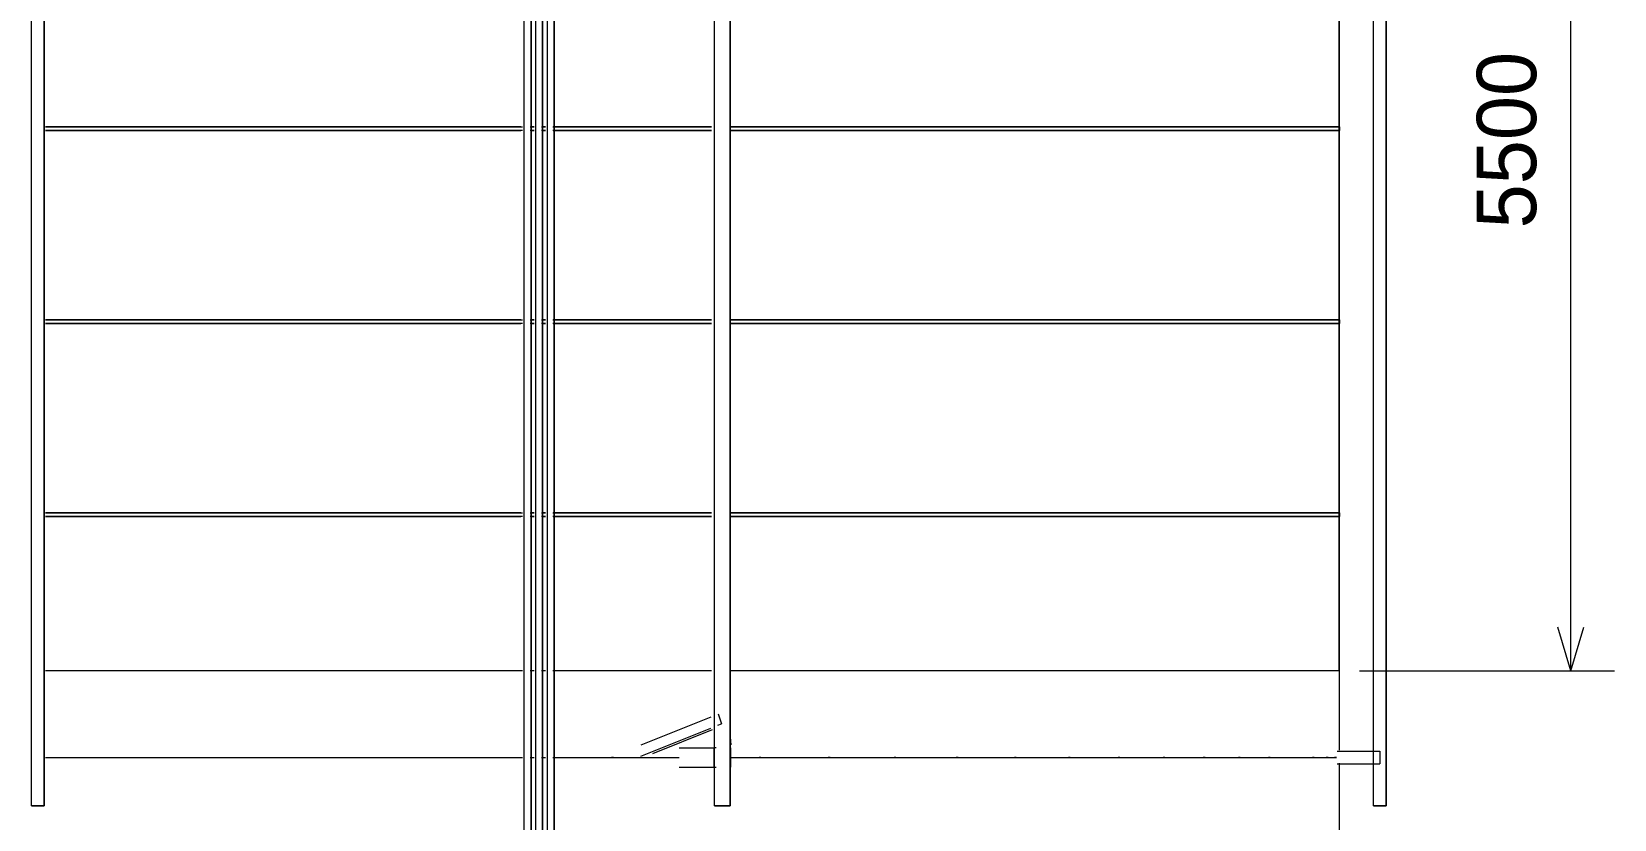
# Paper-space layout '02 Elevations and 3D' of a CAD drawing. Header units: millimetres. Extents: x 5 to 415, y 7 to 290.
# Drawn here: x 68.8 to 123.4, y 159.9 to 187.1 of the extents above; entities that cross this region are included whole.
import ezdxf
from ezdxf.enums import TextEntityAlignment as Align

# ---------------------------------------------------------------- set-up
doc = ezdxf.new("R2010")
doc.units = ezdxf.units.MM
doc.layers.add('DIMENSIONS', color=7, linetype='Continuous')
doc.layers.add('GEOMETRY', color=7, linetype='Continuous')

# ---------------------------------------------------------------- blocks, each defined once
blk = doc.blocks.new('SHEET_02')
at = {"layer": 'DIMENSIONS', "lineweight": 13}
for p, q in [((121.939, 165), (121.939, 201.667)), ((114.639, 165), (123.439, 165))]:
    blk.add_line(p, q, dxfattribs=at)
at = {"layer": 'DIMENSIONS', "lineweight": 15}
for q in [(121.489, 166.5), (122.389, 166.5)]:
    blk.add_line((121.939, 165), q, dxfattribs=at)
at = {"layer": 'GEOMETRY', "lineweight": 13}
for p, q in [((92.903, 160.333), (92.903, 218.333)), ((115.122, 160.333), (115.122, 215)), ((85.795, 55.333), (85.795, 203.333)), ((86.029, 203.333), (86.029, 55.333)), ((86.029, 55.333), (86.029, 203.333)), ((86.196, 55.333), (86.196, 203.333)), ((86.429, 203.333), (86.429, 55.333)), ((86.429, 55.333), (86.429, 203.333)), ((86.596, 55.333), (86.596, 203.333)), ((86.829, 203.333), (86.829, 55.333)), ((86.829, 55.333), (86.829, 203.333)), ((68.783, 160.333), (68.783, 203.006)), ((69.217, 203.006), (69.217, 160.333)), ((69.217, 160.333), (69.217, 203.006)), ((115.556, 203.006), (115.556, 160.333)), ((115.556, 160.333), (115.556, 203.006)), ((113.932, 165), (113.932, 200.667)), ((113.939, 200.667), (113.939, 165)), ((92.903, 188.797), (92.903, 160.333)), ((92.369, 160.333), (92.369, 187.724)), ((71.94, 183.787), (69.261, 183.787)), ((69.261, 183.787), (71.939, 183.787)), ((69.261, 183.667), (71.94, 183.667)), ((71.939, 183.667), (69.261, 183.667)), ((71.939, 183.787), (74.866, 183.787)), ((74.866, 183.667), (71.939, 183.667)), ((74.867, 183.787), (71.94, 183.787)), ((71.94, 183.667), (74.867, 183.667)), ((74.866, 183.787), (77.767, 183.787)), ((77.767, 183.667), (74.866, 183.667)), ((77.77, 183.787), (74.867, 183.787)), ((74.867, 183.667), (77.77, 183.667)), ((77.767, 183.787), (80.631, 183.787)), ((80.631, 183.667), (77.767, 183.667)), ((80.635, 183.787), (77.77, 183.787)), ((77.77, 183.667), (80.635, 183.667)), ((80.631, 183.787), (83.445, 183.787)), ((83.445, 183.667), (80.631, 183.667)), ((83.449, 183.787), (80.635, 183.787)), ((80.635, 183.667), (83.449, 183.667)), ((83.445, 183.787), (85.739, 183.787)), ((85.739, 183.667), (83.445, 183.667)), ((85.678, 183.787), (83.449, 183.787)), ((83.449, 183.667), (85.678, 183.667)), ((86.001, 183.787), (86.132, 183.787)), ((86.132, 183.667), (86.001, 183.667)), ((86.137, 183.787), (86.006, 183.787)), ((86.006, 183.667), (86.137, 183.667)), ((86.393, 183.787), (86.524, 183.787)), ((86.524, 183.667), (86.393, 183.667)), ((86.529, 183.787), (86.399, 183.787)), ((86.399, 183.667), (86.529, 183.667)), ((86.785, 183.787), (88.876, 183.787)), ((88.876, 183.667), (86.785, 183.667)), ((88.882, 183.787), (86.791, 183.787)), ((86.791, 183.667), (88.882, 183.667)), ((88.876, 183.787), (91.469, 183.787)), ((91.469, 183.667), (88.876, 183.667)), ((91.476, 183.787), (88.882, 183.787)), ((88.882, 183.667), (91.476, 183.667)), ((91.469, 183.787), (92.258, 183.787)), ((92.258, 183.667), (91.469, 183.667)), ((92.265, 183.787), (91.476, 183.787)), ((91.476, 183.667), (92.265, 183.667)), ((92.915, 183.787), (93.967, 183.787)), ((93.967, 183.667), (92.915, 183.667)), ((93.974, 183.787), (92.922, 183.787)), ((92.922, 183.667), (93.974, 183.667)), ((93.967, 183.787), (96.357, 183.787)), ((96.357, 183.667), (93.967, 183.667)), ((96.365, 183.787), (93.974, 183.787)), ((93.974, 183.667), (96.365, 183.667)), ((96.357, 183.787), (98.63, 183.787)), ((98.63, 183.667), (96.357, 183.667)), ((98.639, 183.787), (96.365, 183.787)), ((96.365, 183.667), (98.639, 183.667)), ((98.63, 183.787), (100.777, 183.787)), ((100.777, 183.667), (98.63, 183.667)), ((100.786, 183.787), (98.639, 183.787)), ((98.639, 183.667), (100.786, 183.667)), ((100.777, 183.787), (102.787, 183.787)), ((102.787, 183.667), (100.777, 183.667)), ((102.797, 183.787), (100.786, 183.787)), ((100.786, 183.667), (102.797, 183.667)), ((102.787, 183.787), (104.652, 183.787)), ((104.652, 183.667), (102.787, 183.667)), ((104.663, 183.787), (102.797, 183.787)), ((102.797, 183.667), (104.663, 183.667)), ((104.652, 183.787), (106.365, 183.787)), ((106.365, 183.667), (104.652, 183.667)), ((106.376, 183.787), (104.663, 183.787)), ((104.663, 183.667), (106.376, 183.667)), ((106.365, 183.787), (107.918, 183.787)), ((107.918, 183.667), (106.365, 183.667)), ((107.93, 183.787), (106.376, 183.787)), ((106.376, 183.667), (107.93, 183.667)), ((107.918, 183.787), (109.305, 183.787)), ((109.305, 183.667), (107.918, 183.667)), ((109.316, 183.787), (107.93, 183.787)), ((107.93, 183.667), (109.316, 183.667)), ((109.305, 183.787), (110.518, 183.787)), ((110.518, 183.667), (109.305, 183.667)), ((110.531, 183.787), (109.316, 183.787)), ((109.316, 183.667), (110.531, 183.667)), ((110.518, 183.787), (111.554, 183.787)), ((111.554, 183.667), (110.518, 183.667)), ((111.567, 183.787), (110.531, 183.787)), ((110.531, 183.667), (111.567, 183.667)), ((111.554, 183.787), (112.408, 183.787)), ((112.408, 183.667), (111.554, 183.667)), ((112.421, 183.787), (111.567, 183.787)), ((111.567, 183.667), (112.421, 183.667)), ((112.408, 183.787), (113.075, 183.787)), ((113.075, 183.667), (112.408, 183.667)), ((113.089, 183.787), (112.421, 183.787)), ((112.421, 183.667), (113.089, 183.667)), ((113.075, 183.787), (113.555, 183.787)), ((113.555, 183.667), (113.075, 183.667)), ((113.568, 183.787), (113.089, 183.787)), ((113.089, 183.667), (113.568, 183.667)), ((113.555, 183.787), (113.843, 183.787)), ((113.843, 183.667), (113.555, 183.667)), ((113.856, 183.787), (113.568, 183.787)), ((113.568, 183.667), (113.856, 183.667)), ((113.843, 183.787), (113.939, 183.787)), ((113.939, 183.667), (113.843, 183.667)), ((113.952, 183.787), (113.856, 183.787)), ((113.856, 183.667), (113.952, 183.667)), ((113.939, 183.667), (113.939, 183.787)), ((113.952, 183.787), (113.952, 183.667)), ((71.94, 177.12), (69.261, 177.12)), ((69.261, 177.12), (71.939, 177.12)), ((71.939, 177.12), (74.866, 177.12)), ((74.867, 177.12), (71.94, 177.12)), ((74.866, 177.12), (77.767, 177.12)), ((77.77, 177.12), (74.867, 177.12)), ((77.767, 177.12), (80.631, 177.12)), ((80.635, 177.12), (77.77, 177.12)), ((80.631, 177.12), (83.445, 177.12)), ((83.449, 177.12), (80.635, 177.12)), ((83.445, 177.12), (85.739, 177.12)), ((85.678, 177.12), (83.449, 177.12)), ((86.001, 177.12), (86.132, 177.12)), ((86.137, 177.12), (86.006, 177.12)), ((86.393, 177.12), (86.524, 177.12)), ((86.529, 177.12), (86.399, 177.12)), ((86.785, 177.12), (88.876, 177.12)), ((88.882, 177.12), (86.791, 177.12)), ((88.876, 177.12), (91.469, 177.12)), ((91.476, 177.12), (88.882, 177.12)), ((91.469, 177.12), (92.258, 177.12)), ((92.265, 177.12), (91.476, 177.12)), ((92.915, 177.12), (93.967, 177.12)), ((93.974, 177.12), (92.922, 177.12)), ((93.967, 177.12), (96.357, 177.12)), ((96.365, 177.12), (93.974, 177.12)), ((96.357, 177.12), (98.63, 177.12)), ((98.639, 177.12), (96.365, 177.12)), ((98.63, 177.12), (100.777, 177.12)), ((100.786, 177.12), (98.639, 177.12)), ((100.777, 177.12), (102.787, 177.12)), ((102.797, 177.12), (100.786, 177.12)), ((102.787, 177.12), (104.652, 177.12)), ((104.663, 177.12), (102.797, 177.12)), ((104.652, 177.12), (106.365, 177.12)), ((106.376, 177.12), (104.663, 177.12)), ((106.365, 177.12), (107.918, 177.12)), ((107.93, 177.12), (106.376, 177.12)), ((107.918, 177.12), (109.305, 177.12)), ((109.316, 177.12), (107.93, 177.12)), ((109.305, 177.12), (110.518, 177.12)), ((110.531, 177.12), (109.316, 177.12)), ((110.518, 177.12), (111.554, 177.12)), ((111.567, 177.12), (110.531, 177.12)), ((111.554, 177.12), (112.408, 177.12)), ((112.421, 177.12), (111.567, 177.12)), ((112.408, 177.12), (113.075, 177.12)), ((113.089, 177.12), (112.421, 177.12)), ((113.075, 177.12), (113.555, 177.12)), ((113.568, 177.12), (113.089, 177.12)), ((113.555, 177.12), (113.843, 177.12)), ((113.856, 177.12), (113.568, 177.12)), ((113.843, 177.12), (113.939, 177.12)), ((113.952, 177.12), (113.856, 177.12)), ((113.939, 177), (113.939, 177.12)), ((113.952, 177.12), (113.952, 177)), ((69.261, 177), (71.94, 177)), ((71.939, 177), (69.261, 177)), ((74.866, 177), (71.939, 177)), ((71.94, 177), (74.867, 177)), ((77.767, 177), (74.866, 177)), ((74.867, 177), (77.77, 177)), ((80.631, 177), (77.767, 177)), ((77.77, 177), (80.635, 177)), ((83.445, 177), (80.631, 177)), ((80.635, 177), (83.449, 177)), ((85.739, 177), (83.445, 177)), ((83.449, 177), (85.678, 177)), ((86.132, 177), (86.001, 177)), ((86.006, 177), (86.137, 177)), ((86.524, 177), (86.393, 177)), ((86.399, 177), (86.529, 177)), ((88.876, 177), (86.785, 177)), ((86.791, 177), (88.882, 177)), ((91.469, 177), (88.876, 177)), ((88.882, 177), (91.476, 177)), ((92.258, 177), (91.469, 177)), ((91.476, 177), (92.265, 177)), ((93.967, 177), (92.915, 177)), ((92.922, 177), (93.974, 177)), ((96.357, 177), (93.967, 177)), ((93.974, 177), (96.365, 177)), ((98.63, 177), (96.357, 177)), ((96.365, 177), (98.639, 177)), ((100.777, 177), (98.63, 177)), ((98.639, 177), (100.786, 177)), ((102.787, 177), (100.777, 177)), ((100.786, 177), (102.797, 177)), ((104.652, 177), (102.787, 177)), ((102.797, 177), (104.663, 177)), ((106.365, 177), (104.652, 177)), ((104.663, 177), (106.376, 177)), ((107.918, 177), (106.365, 177)), ((106.376, 177), (107.93, 177)), ((109.305, 177), (107.918, 177)), ((107.93, 177), (109.316, 177)), ((110.518, 177), (109.305, 177)), ((109.316, 177), (110.531, 177)), ((111.554, 177), (110.518, 177)), ((110.531, 177), (111.567, 177)), ((112.408, 177), (111.554, 177)), ((111.567, 177), (112.421, 177)), ((113.075, 177), (112.408, 177)), ((112.421, 177), (113.089, 177)), ((113.555, 177), (113.075, 177)), ((113.089, 177), (113.568, 177)), ((113.843, 177), (113.555, 177)), ((113.568, 177), (113.856, 177)), ((113.939, 177), (113.843, 177)), ((113.856, 177), (113.952, 177)), ((71.94, 170.453), (69.261, 170.453)), ((69.261, 170.453), (71.939, 170.453)), ((69.261, 170.333), (71.94, 170.333)), ((71.939, 170.333), (69.261, 170.333)), ((71.939, 170.453), (74.866, 170.453)), ((74.866, 170.333), (71.939, 170.333)), ((74.867, 170.453), (71.94, 170.453)), ((71.94, 170.333), (74.867, 170.333)), ((74.866, 170.453), (77.767, 170.453)), ((77.767, 170.333), (74.866, 170.333)), ((77.77, 170.453), (74.867, 170.453)), ((74.867, 170.333), (77.77, 170.333)), ((77.767, 170.453), (80.631, 170.453)), ((80.631, 170.333), (77.767, 170.333)), ((80.635, 170.453), (77.77, 170.453)), ((77.77, 170.333), (80.635, 170.333)), ((80.631, 170.453), (83.445, 170.453)), ((83.445, 170.333), (80.631, 170.333)), ((83.449, 170.453), (80.635, 170.453)), ((80.635, 170.333), (83.449, 170.333)), ((83.445, 170.453), (85.739, 170.453)), ((85.739, 170.333), (83.445, 170.333)), ((85.678, 170.453), (83.449, 170.453)), ((83.449, 170.333), (85.678, 170.333)), ((86.001, 170.453), (86.132, 170.453)), ((86.132, 170.333), (86.001, 170.333)), ((86.137, 170.453), (86.006, 170.453)), ((86.006, 170.333), (86.137, 170.333)), ((86.393, 170.453), (86.524, 170.453)), ((86.524, 170.333), (86.393, 170.333)), ((86.529, 170.453), (86.399, 170.453)), ((86.399, 170.333), (86.529, 170.333)), ((86.785, 170.453), (88.876, 170.453)), ((88.876, 170.333), (86.785, 170.333)), ((88.882, 170.453), (86.791, 170.453)), ((86.791, 170.333), (88.882, 170.333)), ((88.876, 170.453), (91.469, 170.453)), ((91.469, 170.333), (88.876, 170.333)), ((91.476, 170.453), (88.882, 170.453)), ((88.882, 170.333), (91.476, 170.333)), ((91.469, 170.453), (92.258, 170.453)), ((92.258, 170.333), (91.469, 170.333)), ((92.265, 170.453), (91.476, 170.453)), ((91.476, 170.333), (92.265, 170.333)), ((92.915, 170.453), (93.967, 170.453)), ((93.967, 170.333), (92.915, 170.333)), ((93.974, 170.453), (92.922, 170.453)), ((92.922, 170.333), (93.974, 170.333)), ((93.967, 170.453), (96.357, 170.453)), ((96.357, 170.333), (93.967, 170.333)), ((96.365, 170.453), (93.974, 170.453)), ((93.974, 170.333), (96.365, 170.333)), ((96.357, 170.453), (98.63, 170.453)), ((98.63, 170.333), (96.357, 170.333)), ((98.639, 170.453), (96.365, 170.453)), ((96.365, 170.333), (98.639, 170.333)), ((98.63, 170.453), (100.777, 170.453)), ((100.777, 170.333), (98.63, 170.333)), ((100.786, 170.453), (98.639, 170.453)), ((98.639, 170.333), (100.786, 170.333)), ((100.777, 170.453), (102.787, 170.453)), ((102.787, 170.333), (100.777, 170.333)), ((102.797, 170.453), (100.786, 170.453)), ((100.786, 170.333), (102.797, 170.333)), ((102.787, 170.453), (104.652, 170.453)), ((104.652, 170.333), (102.787, 170.333)), ((104.663, 170.453), (102.797, 170.453)), ((102.797, 170.333), (104.663, 170.333)), ((104.652, 170.453), (106.365, 170.453)), ((106.365, 170.333), (104.652, 170.333)), ((106.376, 170.453), (104.663, 170.453)), ((104.663, 170.333), (106.376, 170.333)), ((106.365, 170.453), (107.918, 170.453)), ((107.918, 170.333), (106.365, 170.333)), ((107.93, 170.453), (106.376, 170.453)), ((106.376, 170.333), (107.93, 170.333)), ((107.918, 170.453), (109.305, 170.453)), ((109.305, 170.333), (107.918, 170.333)), ((109.316, 170.453), (107.93, 170.453)), ((107.93, 170.333), (109.316, 170.333)), ((109.305, 170.453), (110.518, 170.453)), ((110.518, 170.333), (109.305, 170.333)), ((110.531, 170.453), (109.316, 170.453)), ((109.316, 170.333), (110.531, 170.333)), ((110.518, 170.453), (111.554, 170.453)), ((111.554, 170.333), (110.518, 170.333)), ((111.567, 170.453), (110.531, 170.453)), ((110.531, 170.333), (111.567, 170.333)), ((111.554, 170.453), (112.408, 170.453)), ((112.408, 170.333), (111.554, 170.333)), ((112.421, 170.453), (111.567, 170.453)), ((111.567, 170.333), (112.421, 170.333)), ((112.408, 170.453), (113.075, 170.453)), ((113.075, 170.333), (112.408, 170.333)), ((113.089, 170.453), (112.421, 170.453)), ((112.421, 170.333), (113.089, 170.333)), ((113.075, 170.453), (113.555, 170.453)), ((113.555, 170.333), (113.075, 170.333)), ((113.568, 170.453), (113.089, 170.453)), ((113.089, 170.333), (113.568, 170.333)), ((113.555, 170.453), (113.843, 170.453)), ((113.843, 170.333), (113.555, 170.333)), ((113.856, 170.453), (113.568, 170.453)), ((113.568, 170.333), (113.856, 170.333)), ((113.843, 170.453), (113.939, 170.453)), ((113.939, 170.333), (113.843, 170.333)), ((113.952, 170.453), (113.856, 170.453)), ((113.856, 170.333), (113.952, 170.333)), ((113.939, 170.333), (113.939, 170.453)), ((113.952, 170.453), (113.952, 170.333)), ((71.939, 165), (69.261, 165)), ((71.939, 165), (69.261, 165)), ((74.866, 165), (71.939, 165)), ((74.865, 165), (71.939, 165)), ((77.766, 165), (74.865, 165)), ((77.767, 165), (74.866, 165)), ((80.629, 165), (77.766, 165)), ((80.631, 165), (77.767, 165)), ((83.443, 165), (80.629, 165)), ((83.445, 165), (80.631, 165)), ((85.736, 165), (83.443, 165)), ((85.739, 165), (83.445, 165)), ((86.129, 165), (85.998, 165)), ((86.132, 165), (86.001, 165)), ((86.521, 165), (86.391, 165)), ((86.524, 165), (86.393, 165)), ((88.873, 165), (86.783, 165)), ((88.876, 165), (86.785, 165)), ((91.466, 165), (88.873, 165)), ((91.469, 165), (88.876, 165)), ((92.255, 165), (91.466, 165)), ((92.258, 165), (91.469, 165)), ((93.963, 165), (92.912, 165)), ((93.967, 165), (92.915, 165)), ((96.353, 165), (93.963, 165)), ((96.357, 165), (93.967, 165)), ((98.626, 165), (96.353, 165)), ((98.63, 165), (96.357, 165)), ((100.772, 165), (98.626, 165)), ((100.777, 165), (98.63, 165)), ((102.782, 165), (100.772, 165)), ((102.787, 165), (100.777, 165)), ((104.647, 165), (102.782, 165)), ((104.652, 165), (102.787, 165)), ((106.36, 165), (104.647, 165)), ((106.365, 165), (104.652, 165)), ((107.913, 165), (106.36, 165)), ((107.918, 165), (106.365, 165)), ((109.299, 165), (107.913, 165)), ((109.305, 165), (107.918, 165)), ((110.512, 165), (109.299, 165)), ((110.518, 165), (109.305, 165)), ((111.548, 165), (110.512, 165)), ((111.554, 165), (110.518, 165)), ((112.401, 165), (111.548, 165)), ((112.408, 165), (111.554, 165)), ((113.069, 165), (112.401, 165)), ((113.075, 165), (112.408, 165)), ((113.548, 165), (113.069, 165)), ((113.555, 165), (113.075, 165)), ((113.836, 165), (113.548, 165)), ((113.843, 165), (113.555, 165)), ((113.932, 165), (113.836, 165)), ((113.939, 165), (113.843, 165)), ((113.939, 165), (113.939, 162.255)), ((92.496, 163.506), (92.604, 163.16)), ((89.817, 162.045), (92.241, 163.015)), ((89.831, 162.44), (92.254, 163.409)), ((90.232, 162.142), (92.291, 162.967)), ((92.483, 163.112), (92.604, 163.16)), ((91.147, 162.333), (92.347, 162.333)), ((92.42, 162.333), (92.347, 162.333)), ((92.347, 162.333), (92.347, 161.667)), ((92.901, 162.706), (92.927, 162.44)), ((92.925, 161.667), (92.925, 162.333)), ((69.217, 161.783), (69.217, 162.217)), ((69.261, 162), (71.939, 162)), ((71.939, 162), (74.866, 162)), ((74.866, 162), (77.767, 162)), ((77.767, 162), (80.631, 162)), ((80.631, 162), (83.445, 162)), ((83.445, 162), (85.739, 162)), ((86.001, 162), (86.132, 162)), ((86.393, 162), (86.524, 162)), ((86.785, 162), (88.876, 162)), ((88.876, 162), (88.813, 162)), ((88.876, 162), (91.145, 162)), ((92.923, 162.094), (92.903, 162.294)), ((92.915, 162), (93.967, 162)), ((93.967, 162), (93.903, 162)), ((93.967, 162), (96.357, 162)), ((96.357, 162), (96.294, 162)), ((96.357, 162), (98.63, 162)), ((98.63, 162), (98.567, 162)), ((98.63, 162), (100.777, 162)), ((100.777, 162), (100.713, 162)), ((100.777, 162), (102.787, 162)), ((102.787, 162), (102.724, 162)), ((102.787, 162), (104.652, 162)), ((104.652, 162), (104.589, 162)), ((104.652, 162), (106.365, 162)), ((106.365, 162), (106.302, 162)), ((106.365, 162), (107.918, 162)), ((107.918, 162), (107.855, 162)), ((107.918, 162), (109.305, 162)), ((109.305, 162), (109.241, 162)), ((109.305, 162), (110.518, 162)), ((110.518, 162), (110.455, 162)), ((110.518, 162), (111.554, 162)), ((111.554, 162), (111.491, 162)), ((111.554, 162), (112.408, 162)), ((112.408, 162), (113.075, 162)), ((113.075, 162), (113.012, 162)), ((113.075, 162), (113.555, 162)), ((113.555, 162), (113.491, 162)), ((113.555, 162), (113.843, 162)), ((113.843, 162), (113.78, 162)), ((113.872, 162.217), (115.339, 162.217)), ((113.872, 161.783), (115.339, 161.783)), ((113.872, 161.783), (115.072, 161.783)), ((113.939, 161.809), (113.939, 159)), ((115.339, 162.217), (115.339, 161.783)), ((91.147, 161.667), (92.347, 161.667)), ((91.725, 161.667), (92.258, 161.667)), ((92.347, 161.667), (92.42, 161.667)), ((68.783, 160.333), (68.783, 160.396)), ((69.217, 160.333), (68.783, 160.333)), ((68.783, 160.333), (68.783, 160.333)), ((68.783, 160.333), (69.217, 160.333)), ((69.217, 160.333), (69.217, 160.333)), ((92.369, 160.333), (92.369, 160.396)), ((92.903, 160.333), (92.369, 160.333)), ((92.369, 160.333), (92.369, 160.333)), ((92.369, 160.333), (92.903, 160.333)), ((92.903, 160.333), (92.903, 160.333)), ((115.122, 160.333), (115.122, 160.396)), ((115.556, 160.333), (115.122, 160.333)), ((115.122, 160.333), (115.122, 160.333)), ((115.122, 160.333), (115.556, 160.333)), ((115.556, 160.333), (115.556, 160.333))]:
    blk.add_line(p, q, dxfattribs=at)
at = {"layer": 'DIMENSIONS'}
blk.add_text('5500', height=2.05, rotation=90, dxfattribs=at).set_placement((120.739, 183.333), align=Align.CENTER)

psp = doc.layouts.new('02 Elevations and 3D')

# ---------------------------------------------------------------- block references
psp.add_blockref('SHEET_02', (0, 0))

doc.saveas('drawing.dxf')
